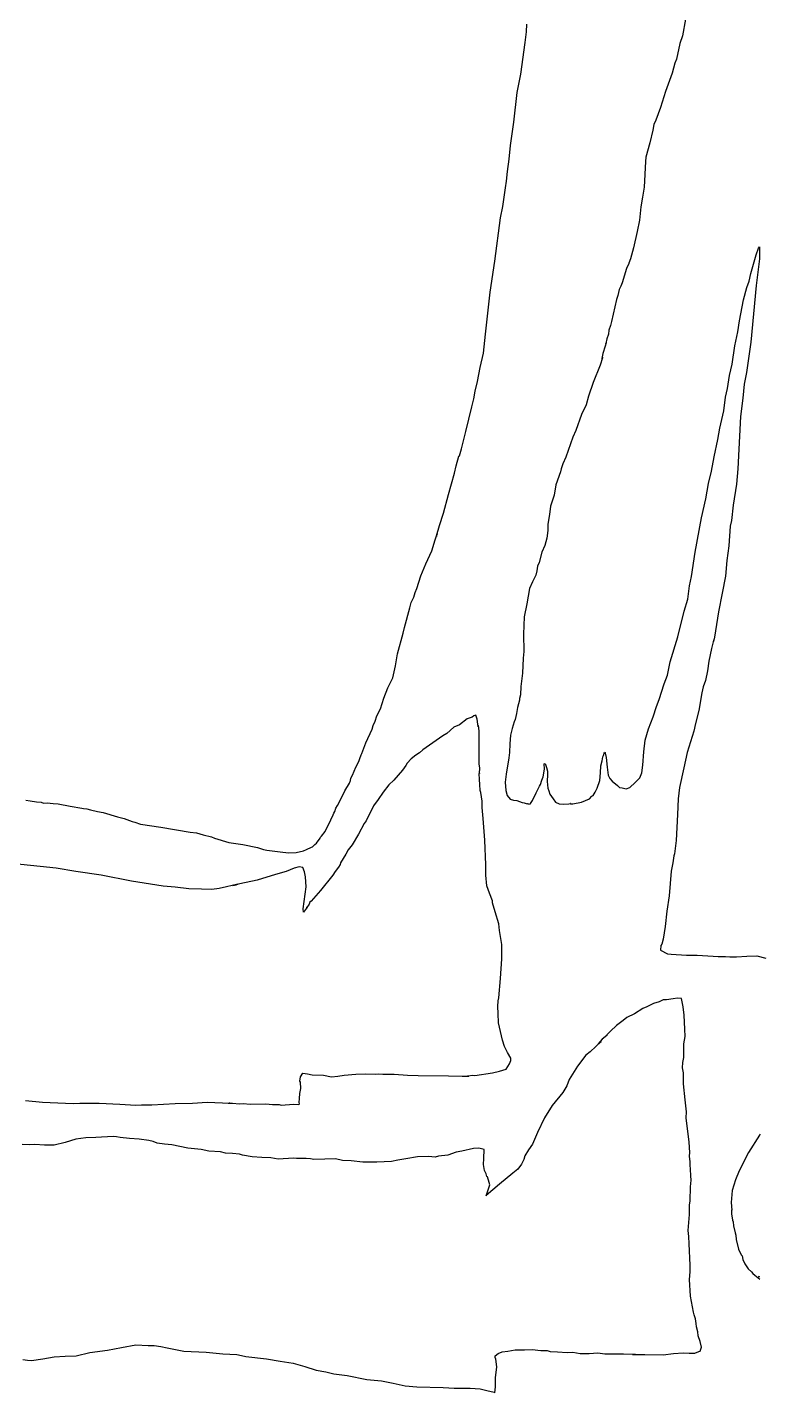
# Model space of a CAD drawing. Extents: x -2300 to 2026, y -6513 to 1502.
# Drawn here: x -1914.5 to -1797.9, y -3013.4 to -2796.1 of the extents above; entities that cross this region are included whole.
import ezdxf

# ---------------------------------------------------------------- set-up
doc = ezdxf.new("R2010")
doc.units = 0

msp = doc.modelspace()

# ---------------------------------------------------------------- linework, layer by layer
at = {"layer": 'Layer 1'}
for p, q in [((-1835.040188, -2796.816785), (-1834.990393, -2795.600209)), ((-1809.74074, -2794.808952), (-1810.210808, -2797.480602)), ((-1835.218411, -2798.544405), (-1835.040188, -2796.816785)), ((-1810.210808, -2797.480602), (-1810.610497, -2798.697682)), ((-1835.948659, -2803.562155), (-1835.218411, -2798.544405)), ((-1810.610497, -2798.697682), (-1811.176852, -2801.181582)), ((-1811.407547, -2801.837112), (-1811.85122, -2803.411692)), ((-1811.176852, -2801.181582), (-1811.407547, -2801.837112)), ((-1836.495816, -2806.473625), (-1835.948659, -2803.562155)), ((-1811.85122, -2803.411692), (-1812.92267, -2806.317862)), ((-1837.052286, -2811.203935), (-1836.495816, -2806.473625)), ((-1812.92267, -2806.317862), (-1813.710639, -2808.851082)), ((-1813.710639, -2808.851082), (-1814.46417, -2810.911652)), ((-1837.595421, -2814.910845), (-1837.052286, -2811.203935)), ((-1814.46417, -2810.911652), (-1814.767657, -2811.561467)), ((-1814.908478, -2812.486236), (-1815.382652, -2814.468486)), ((-1814.767657, -2811.561467), (-1814.908478, -2812.486236)), ((-1837.790789, -2817.098835), (-1837.595421, -2814.910845)), ((-1815.382652, -2814.468486), (-1816.046923, -2816.797866)), ((-1838.063203, -2819.075795), (-1837.790789, -2817.098835)), ((-1816.097447, -2817.482606), (-1816.306404, -2821.551676)), ((-1816.046923, -2816.797866), (-1816.097447, -2817.482606)), ((-1838.22981, -2820.581353), (-1838.063203, -2819.075795)), ((-1838.803187, -2824.622295), (-1838.352127, -2821.630185)), ((-1838.352127, -2821.630185), (-1838.22981, -2820.581353)), ((-1816.306404, -2821.551676), (-1816.547079, -2823.120436)), ((-1816.547079, -2823.120436), (-1816.846872, -2824.677136)), ((-1840.068738, -2833.298695), (-1839.143123, -2826.440295)), ((-1839.143123, -2826.440295), (-1838.803187, -2824.622295)), ((-1816.846872, -2824.677136), (-1817.040673, -2826.811786)), ((-1817.408443, -2828.588936), (-1817.985635, -2831.219526)), ((-1817.040673, -2826.811786), (-1817.408443, -2828.588936)), ((-1818.479071, -2832.970846), (-1818.713655, -2833.64865)), ((-1817.985635, -2831.219526), (-1818.479071, -2832.970846)), ((-1799.311834, -2835.268737), (-1798.456068, -2832.314087)), ((-1798.456068, -2832.314087), (-1798.088235, -2831.275437)), ((-1797.918415, -2832.927914), (-1798.449993, -2837.169914)), ((-1798.088235, -2831.275437), (-1797.923495, -2831.024824)), ((-1797.923495, -2831.024824), (-1797.918415, -2832.927914)), ((-1840.830524, -2838.278775), (-1840.068738, -2833.298695)), ((-1819.1023, -2834.499496), (-1819.797623, -2836.760726)), ((-1818.752657, -2833.679372), (-1819.1023, -2834.499496)), ((-1818.713655, -2833.64865), (-1818.752657, -2833.679372)), ((-1819.997965, -2837.306348), (-1820.259076, -2837.825616)), ((-1819.797623, -2836.760726), (-1819.997965, -2837.306348)), ((-1799.933815, -2837.519387), (-1799.56795, -2836.513337)), ((-1799.56795, -2836.513337), (-1799.311834, -2835.268737)), ((-1798.449993, -2837.169914), (-1799.335625, -2846.206994)), ((-1841.541933, -2844.938845), (-1840.830524, -2838.278775)), ((-1820.723726, -2839.431314), (-1821.473214, -2842.918724)), ((-1820.495465, -2838.809016), (-1820.723726, -2839.431314)), ((-1820.259076, -2837.825616), (-1820.495465, -2838.809016)), ((-1801.145264, -2842.826277), (-1800.480379, -2839.496347)), ((-1800.480379, -2839.496347), (-1799.933815, -2837.519387)), ((-1821.648283, -2843.562612), (-1821.904293, -2844.314026)), ((-1821.473214, -2842.918724), (-1821.648283, -2843.562612)), ((-1801.381526, -2844.547117), (-1801.145264, -2842.826277)), ((-1841.86557, -2847.951065), (-1841.541933, -2844.938845)), ((-1822.225221, -2845.701074), (-1822.403348, -2846.409656)), ((-1821.984917, -2844.914946), (-1822.225221, -2845.701074)), ((-1821.904293, -2844.314026), (-1821.984917, -2844.914946)), ((-1801.857055, -2846.792047), (-1801.381526, -2844.547117)), ((-1842.38902, -2850.236635), (-1841.86557, -2847.951065)), ((-1822.86894, -2847.999134), (-1823.041636, -2848.814429)), ((-1822.492788, -2846.862064), (-1822.86894, -2847.999134)), ((-1822.342116, -2846.305524), (-1822.492788, -2846.862064)), ((-1822.403348, -2846.409656), (-1822.377308, -2846.38293)), ((-1822.377308, -2846.38293), (-1822.342116, -2846.305524)), ((-1802.308073, -2849.694837), (-1801.857055, -2846.792047)), ((-1799.335625, -2846.206994), (-1800.021677, -2851.060914)), ((-1842.81214, -2852.472255), (-1842.38902, -2850.236635)), ((-1823.296992, -2849.853754), (-1824.394482, -2852.626794)), ((-1822.943785, -2848.692107), (-1823.296992, -2849.853754)), ((-1823.041636, -2848.814429), (-1822.962626, -2848.695542)), ((-1822.962626, -2848.695542), (-1822.926192, -2848.613791)), ((-1822.926192, -2848.613791), (-1822.943785, -2848.692107)), ((-1802.699211, -2851.535277), (-1802.308073, -2849.694837)), ((-1843.178111, -2853.987365), (-1842.81214, -2852.472255)), ((-1803.032437, -2853.577857), (-1802.699211, -2851.535277)), ((-1800.021677, -2851.060914), (-1800.375075, -2852.887804)), ((-1843.406499, -2855.209945), (-1843.178111, -2853.987365)), ((-1825.13726, -2854.786214), (-1825.54895, -2856.166064)), ((-1824.394482, -2852.626794), (-1825.13726, -2854.786214)), ((-1803.353958, -2854.981207), (-1803.032437, -2853.577857)), ((-1800.375075, -2852.887804), (-1800.595885, -2855.135484)), ((-1844.684538, -2860.440635), (-1843.736698, -2856.499415)), ((-1843.736698, -2856.499415), (-1843.406499, -2855.209945)), ((-1825.54895, -2856.166064), (-1826.263937, -2857.704244)), ((-1803.62216, -2857.126227), (-1803.353958, -2854.981207)), ((-1800.595885, -2855.135484), (-1800.954934, -2858.028324)), ((-1826.263937, -2857.704244), (-1827.163052, -2860.262224)), ((-1804.263042, -2859.883807), (-1803.62216, -2857.126227)), ((-1800.954934, -2858.028324), (-1801.368064, -2866.345954)), ((-1845.370759, -2863.181075), (-1844.684538, -2860.440635)), ((-1827.677549, -2861.306794), (-1828.789389, -2864.521574)), ((-1827.163052, -2860.262224), (-1827.677549, -2861.306794)), ((-1804.560602, -2861.698627), (-1804.263042, -2859.883807)), ((-1845.721387, -2864.274712), (-1845.370759, -2863.181075)), ((-1805.165353, -2864.458537), (-1804.560602, -2861.698627)), ((-1846.236896, -2865.893155), (-1845.779459, -2864.341299)), ((-1845.779459, -2864.341299), (-1845.721387, -2864.274712)), ((-1829.24845, -2865.553874), (-1829.528463, -2866.386356)), ((-1828.789389, -2864.521574), (-1829.24845, -2865.553874)), ((-1805.552532, -2866.742837), (-1805.165353, -2864.458537)), ((-1847.450165, -2870.471705), (-1846.511215, -2867.059015)), ((-1846.511215, -2867.059015), (-1846.236896, -2865.893155)), ((-1829.61804, -2866.855196), (-1830.354384, -2868.933126)), ((-1829.528463, -2866.386356), (-1829.61804, -2866.855196)), ((-1806.062224, -2868.706037), (-1805.552532, -2866.742837)), ((-1801.368064, -2866.345954), (-1801.585911, -2868.806784)), ((-1830.354384, -2868.933126), (-1830.618374, -2870.537766)), ((-1806.497494, -2871.150567), (-1806.062224, -2868.706037)), ((-1801.585911, -2868.806784), (-1802.122908, -2872.129304)), ((-1848.222746, -2873.413655), (-1847.450165, -2870.471705)), ((-1830.618374, -2870.537766), (-1831.20416, -2872.298196)), ((-1807.192288, -2874.149877), (-1806.497494, -2871.150567)), ((-1802.122908, -2872.129304), (-1802.412171, -2874.568334)), ((-1848.864517, -2875.399505), (-1848.222746, -2873.413655)), ((-1831.375059, -2873.630636), (-1831.653992, -2875.184686)), ((-1831.20416, -2872.298196), (-1831.375059, -2873.630636)), ((-1808.16085, -2879.622287), (-1807.192288, -2874.149877)), ((-1849.349543, -2877.020131), (-1848.864517, -2875.399505)), ((-1831.653992, -2876.168933), (-1831.780454, -2877.376355)), ((-1831.653992, -2875.184686), (-1831.653992, -2876.168933)), ((-1802.588298, -2875.474264), (-1802.821787, -2878.638464)), ((-1802.412171, -2874.568334), (-1802.588298, -2875.474264)), ((-1850.11504, -2879.392585), (-1849.565343, -2877.640625)), ((-1849.565343, -2877.640625), (-1849.271054, -2876.734846)), ((-1849.342088, -2876.99663), (-1849.380569, -2877.126031)), ((-1849.380569, -2877.126031), (-1849.349543, -2877.020131)), ((-1849.271054, -2876.734846), (-1849.342088, -2876.99663)), ((-1832.10302, -2878.546793), (-1832.583586, -2879.626293)), ((-1831.780454, -2877.376355), (-1832.10302, -2878.546793)), ((-1802.821787, -2878.638464), (-1803.140365, -2880.977164)), ((-1851.08193, -2881.459505), (-1850.11504, -2879.392585)), ((-1832.583586, -2879.626293), (-1833.031514, -2881.249983)), ((-1808.737576, -2883.483497), (-1808.16085, -2879.622287)), ((-1851.862766, -2883.390745), (-1851.08193, -2881.459505)), ((-1833.363967, -2882.570911), (-1833.564764, -2883.293618)), ((-1833.258166, -2881.856618), (-1833.363967, -2882.570911)), ((-1833.031514, -2881.249983), (-1833.258166, -2881.856618)), ((-1803.140365, -2880.977164), (-1803.338971, -2883.439054)), ((-1852.507289, -2885.392045), (-1851.862766, -2883.390745)), ((-1834.094849, -2884.348825), (-1834.577814, -2885.417048)), ((-1833.564764, -2883.293618), (-1834.094849, -2884.348825)), ((-1809.33331, -2887.113567), (-1809.068114, -2885.000717)), ((-1809.068114, -2885.000717), (-1808.737576, -2883.483497)), ((-1803.338971, -2883.439054), (-1803.90486, -2886.169334)), ((-1853.374273, -2887.640572), (-1852.965546, -2886.79412)), ((-1852.965546, -2886.79412), (-1852.774835, -2886.045881)), ((-1852.774835, -2886.045881), (-1852.507289, -2885.392045)), ((-1834.577814, -2885.417048), (-1834.974561, -2887.831308)), ((-1809.948136, -2889.020047), (-1809.33331, -2887.113567)), ((-1803.90486, -2886.169334), (-1804.451233, -2889.130334)), ((-1854.470491, -2891.591743), (-1853.582129, -2888.502053)), ((-1853.582129, -2888.502053), (-1853.374273, -2887.640572)), ((-1834.974561, -2887.831308), (-1835.400962, -2889.899498)), ((-1810.964485, -2893.071892), (-1809.948136, -2889.020047)), ((-1804.451233, -2889.130334), (-1805.113811, -2893.165534)), ((-1854.670939, -2892.520322), (-1854.470491, -2891.591743)), ((-1835.400962, -2889.899498), (-1835.491965, -2892.658646)), ((-1855.589781, -2895.803892), (-1854.670939, -2892.520322)), ((-1835.491965, -2892.658646), (-1835.48021, -2895.420808)), ((-1812.164326, -2897.073727), (-1810.964485, -2893.071892)), ((-1805.260597, -2893.673183), (-1805.572364, -2894.935904)), ((-1805.224486, -2893.578498), (-1805.260597, -2893.673183)), ((-1805.113811, -2893.165534), (-1805.256891, -2893.849256)), ((-1805.256891, -2893.849256), (-1805.23063, -2893.66472)), ((-1805.23063, -2893.66472), (-1805.224486, -2893.578498)), ((-1855.907201, -2897.727856), (-1855.589781, -2895.803892)), ((-1835.48021, -2895.420808), (-1835.576539, -2896.496278)), ((-1805.572364, -2894.935904), (-1805.978742, -2896.989064)), ((-1856.316854, -2899.630392), (-1855.907201, -2897.727856)), ((-1835.576539, -2896.496278), (-1835.680848, -2898.899538)), ((-1812.594093, -2899.190807), (-1812.164326, -2897.073727)), ((-1805.978742, -2896.989064), (-1806.219491, -2898.525677)), ((-1857.118856, -2901.227202), (-1856.316854, -2899.630392)), ((-1835.680848, -2898.899538), (-1835.926931, -2900.997788)), ((-1813.116908, -2900.595207), (-1812.594093, -2899.190807)), ((-1806.532566, -2900.047854), (-1806.887265, -2901.044563)), ((-1806.219491, -2898.525677), (-1806.532566, -2900.047854)), ((-1857.723477, -2902.882508), (-1857.118856, -2901.227202)), ((-1836.007533, -2902.320488), (-1836.141412, -2902.900665)), ((-1835.926931, -2900.997788), (-1836.007533, -2902.320488)), ((-1813.921069, -2903.094767), (-1813.116908, -2900.595207)), ((-1807.11306, -2901.989674), (-1807.576651, -2904.809484)), ((-1806.887265, -2901.044563), (-1807.11306, -2901.989674)), ((-1858.847318, -2905.691662), (-1858.283016, -2904.554802)), ((-1858.283016, -2904.554802), (-1857.723477, -2902.882508)), ((-1836.486555, -2904.351428), (-1836.61348, -2905.307285)), ((-1836.143741, -2903.162708), (-1836.486555, -2904.351428)), ((-1836.141412, -2902.900665), (-1836.143741, -2903.162708)), ((-1814.850346, -2905.814257), (-1814.348401, -2904.194797)), ((-1814.348401, -2904.194797), (-1813.921069, -2903.094767)), ((-1859.436384, -2907.222219), (-1859.143015, -2906.523086)), ((-1859.143015, -2906.523086), (-1858.847318, -2905.691662)), ((-1844.449669, -2906.155394), (-1845.713099, -2907.074659)), ((-1843.675395, -2905.862872), (-1844.449669, -2906.155394)), ((-1843.39679, -2905.642342), (-1843.675395, -2905.862872)), ((-1843.113422, -2905.547066), (-1843.39679, -2905.642342)), ((-1842.873975, -2906.210162), (-1843.113422, -2905.547066)), ((-1842.75867, -2906.968826), (-1842.873975, -2906.210162)), ((-1837.017287, -2906.608215), (-1837.334484, -2907.663318)), ((-1836.826639, -2906.245208), (-1837.017287, -2906.608215)), ((-1836.61348, -2905.307285), (-1836.826639, -2906.245208)), ((-1815.630335, -2907.741477), (-1814.850346, -2905.814257)), ((-1808.111108, -2906.869844), (-1808.36716, -2908.113594)), ((-1807.576651, -2904.809484), (-1808.111108, -2906.869844)), ((-1860.622345, -2909.983399), (-1859.596615, -2907.776149)), ((-1859.596615, -2907.776149), (-1859.436384, -2907.222219)), ((-1848.329713, -2908.858156), (-1851.520363, -2911.102876)), ((-1847.686248, -2908.465516), (-1848.329713, -2908.858156)), ((-1846.579448, -2907.497144), (-1847.686248, -2908.465516)), ((-1845.713099, -2907.074659), (-1846.579448, -2907.497144)), ((-1842.71339, -2907.409276), (-1842.75867, -2906.968826)), ((-1842.710777, -2907.209093), (-1842.719803, -2907.328552)), ((-1842.719803, -2907.328552), (-1842.71339, -2907.409276)), ((-1842.619182, -2907.533339), (-1842.710777, -2907.209093)), ((-1842.552296, -2908.212575), (-1842.619182, -2907.533339)), ((-1842.588702, -2910.947085), (-1842.552296, -2908.212575)), ((-1837.558178, -2908.749855), (-1837.689112, -2910.117429)), ((-1837.334484, -2907.663318), (-1837.558178, -2908.749855)), ((-1816.121011, -2909.549823), (-1815.630335, -2907.741477)), ((-1808.36716, -2908.113594), (-1809.43557, -2911.478874)), ((-1861.257555, -2911.688579), (-1860.622345, -2909.983399)), ((-1851.520363, -2911.102876), (-1852.046353, -2911.574468)), ((-1842.545734, -2913.363045), (-1842.588702, -2910.947085)), ((-1837.689112, -2910.117429), (-1837.725098, -2911.509765)), ((-1816.375166, -2911.410077), (-1816.121011, -2909.549823)), ((-1862.199045, -2913.825982), (-1861.708615, -2912.92619)), ((-1861.708615, -2912.92619), (-1861.558332, -2912.436395)), ((-1861.558332, -2912.436395), (-1861.341798, -2911.87421)), ((-1861.341798, -2911.87421), (-1861.257555, -2911.688579)), ((-1854.052313, -2913.218477), (-1854.250432, -2913.549946)), ((-1853.381938, -2912.525695), (-1854.052313, -2913.218477)), ((-1852.634573, -2911.940227), (-1853.381938, -2912.525695)), ((-1852.046353, -2911.574468), (-1852.634573, -2911.940227)), ((-1842.480753, -2913.968833), (-1842.545734, -2913.363045)), ((-1837.860289, -2912.352619), (-1838.29136, -2914.946453)), ((-1837.725098, -2911.509765), (-1837.860289, -2912.352619)), ((-1832.208739, -2913.32608), (-1832.077252, -2913.269988)), ((-1832.158998, -2914.133374), (-1832.208739, -2913.32608)), ((-1832.077252, -2913.269988), (-1831.819639, -2913.876518)), ((-1823.171436, -2913.614789), (-1823.003754, -2912.823793)), ((-1823.003754, -2912.823793), (-1822.900948, -2912.175248)), ((-1822.900948, -2912.175248), (-1822.760804, -2912.004857)), ((-1822.760804, -2912.004857), (-1822.612384, -2911.474634)), ((-1822.612384, -2911.474634), (-1822.528963, -2911.497415)), ((-1822.528963, -2911.497415), (-1822.531252, -2911.611794)), ((-1822.531252, -2911.611794), (-1822.327079, -2912.299497)), ((-1822.327079, -2912.299497), (-1822.186258, -2913.851437)), ((-1816.528894, -2913.537537), (-1816.375166, -2911.410077)), ((-1809.43557, -2911.478874), (-1809.964037, -2913.949444)), ((-1863.063701, -2915.942644), (-1862.972261, -2915.59276)), ((-1862.972261, -2915.59276), (-1862.708525, -2915.087302)), ((-1862.708525, -2915.087302), (-1862.199045, -2913.825982)), ((-1854.787429, -2914.333534), (-1856.125159, -2915.886314)), ((-1854.250432, -2913.549946), (-1854.787429, -2914.333534)), ((-1842.56356, -2914.834687), (-1842.538537, -2914.809706)), ((-1842.525837, -2915.812023), (-1842.56356, -2914.834687)), ((-1842.538537, -2914.809706), (-1842.495893, -2914.825086)), ((-1842.495893, -2914.825086), (-1842.480753, -2913.968833)), ((-1838.29136, -2914.946453), (-1838.419812, -2916.237648)), ((-1832.581653, -2915.906287), (-1832.397694, -2915.395114)), ((-1832.397694, -2915.395114), (-1832.158998, -2914.133374)), ((-1831.819639, -2913.876518), (-1831.675404, -2914.497018)), ((-1831.675383, -2914.98893), (-1831.718198, -2916.10245)), ((-1831.675404, -2914.497018), (-1831.675383, -2914.98893)), ((-1823.381207, -2915.9804), (-1823.236375, -2914.725189)), ((-1823.236375, -2914.725189), (-1823.171436, -2913.614789)), ((-1822.186258, -2913.851437), (-1822.043362, -2915.124817)), ((-1822.043362, -2915.124817), (-1821.774939, -2915.636058)), ((-1817.754995, -2916.277976), (-1816.969291, -2915.515767)), ((-1816.969291, -2915.515767), (-1816.692127, -2914.716556)), ((-1816.692127, -2914.716556), (-1816.528894, -2913.537537)), ((-1809.964037, -2913.949444), (-1810.651761, -2917.097344)), ((-1864.636591, -2919.057093), (-1863.934283, -2917.627293)), ((-1863.934283, -2917.627293), (-1863.224355, -2916.380793)), ((-1863.224355, -2916.380793), (-1863.063701, -2915.942644)), ((-1856.926315, -2916.655508), (-1857.826902, -2917.801308)), ((-1856.125159, -2915.886314), (-1856.926315, -2916.655508)), ((-1842.447944, -2916.604924), (-1842.525837, -2915.812023)), ((-1842.420851, -2917.573508), (-1842.447944, -2916.604924)), ((-1842.3165, -2917.889949), (-1842.420851, -2917.573508)), ((-1838.419812, -2916.237648), (-1838.336241, -2917.566169)), ((-1838.336241, -2917.566169), (-1838.123686, -2918.340839)), ((-1833.477529, -2917.922824), (-1832.961868, -2916.862594)), ((-1832.961868, -2916.862594), (-1832.778227, -2916.597165)), ((-1832.778227, -2916.597165), (-1832.581653, -2915.906287)), ((-1831.718198, -2916.10245), (-1831.636204, -2917.17311)), ((-1831.636204, -2917.17311), (-1831.468014, -2917.611894)), ((-1831.468014, -2917.611894), (-1831.324991, -2918.147409)), ((-1824.101792, -2917.810437), (-1823.781563, -2917.177979)), ((-1823.781563, -2917.177979), (-1823.381207, -2915.9804)), ((-1821.774939, -2915.636058), (-1821.409084, -2916.05054)), ((-1821.409084, -2916.05054), (-1820.543352, -2916.777507)), ((-1820.543352, -2916.777507), (-1820.199945, -2917.065161)), ((-1820.199945, -2917.065161), (-1819.823158, -2917.141996)), ((-1819.823158, -2917.141996), (-1819.186861, -2917.258889)), ((-1819.186861, -2917.258889), (-1818.578778, -2917.07003)), ((-1818.578778, -2917.07003), (-1817.754995, -2916.277976)), ((-1810.651761, -2917.097344), (-1810.91101, -2918.882114)), ((-1914.750586, -2919.10548), (-1914.047481, -2919.174563)), ((-1914.047481, -2919.174563), (-1913.026401, -2919.350669)), ((-1913.026401, -2919.350669), (-1912.300387, -2919.414169)), ((-1912.300387, -2919.414169), (-1911.897798, -2919.543497)), ((-1911.897798, -2919.543497), (-1911.35678, -2919.495872)), ((-1911.35678, -2919.495872), (-1910.402166, -2919.628798)), ((-1910.402166, -2919.628798), (-1909.60228, -2919.687641)), ((-1909.60228, -2919.687641), (-1907.65262, -2920.042182)), ((-1865.394779, -2920.378947), (-1865.103738, -2919.927887)), ((-1865.103738, -2919.927887), (-1864.636591, -2919.057093)), ((-1858.653505, -2919.002038), (-1859.383964, -2920.007238)), ((-1857.826902, -2917.801308), (-1858.653505, -2919.002038)), ((-1842.086631, -2919.268949), (-1842.3165, -2917.889949)), ((-1842.067581, -2920.272669), (-1842.086631, -2919.268949)), ((-1838.123686, -2918.340839), (-1837.61827, -2918.947709)), ((-1837.61827, -2918.947709), (-1837.115398, -2919.077514)), ((-1837.115398, -2919.077514), (-1836.59338, -2919.137785)), ((-1836.59338, -2919.137785), (-1835.741551, -2919.446817)), ((-1835.741551, -2919.446817), (-1835.64973, -2919.436234)), ((-1835.64973, -2919.436234), (-1835.41658, -2919.48661)), ((-1835.41658, -2919.48661), (-1834.91853, -2919.654249)), ((-1834.91853, -2919.654249), (-1834.872006, -2919.632315)), ((-1834.872006, -2919.632315), (-1834.717786, -2919.652133)), ((-1834.717786, -2919.652133), (-1834.633247, -2919.740186)), ((-1834.633247, -2919.740186), (-1834.372284, -2919.661023)), ((-1834.386677, -2919.62758), (-1834.264736, -2919.456131)), ((-1834.372284, -2919.661023), (-1834.386677, -2919.62758)), ((-1834.264736, -2919.456131), (-1834.078449, -2919.157894)), ((-1834.078449, -2919.157894), (-1833.477529, -2917.922824)), ((-1831.324991, -2918.147409), (-1830.797096, -2918.891627)), ((-1830.797096, -2918.891627), (-1830.43303, -2919.394122)), ((-1830.43303, -2919.394122), (-1829.830047, -2919.659499)), ((-1829.830047, -2919.659499), (-1829.16306, -2919.717548)), ((-1829.16306, -2919.717548), (-1828.283524, -2919.651297)), ((-1828.283524, -2919.651297), (-1827.971645, -2919.625721)), ((-1828.000254, -2919.642751), (-1828.0155, -2919.662994)), ((-1828.0155, -2919.662994), (-1827.663533, -2919.647063)), ((-1827.971645, -2919.625721), (-1828.000254, -2919.642751)), ((-1827.663533, -2919.647063), (-1826.289725, -2919.414336)), ((-1826.289725, -2919.414336), (-1825.018263, -2918.874905)), ((-1825.018263, -2918.874905), (-1824.624755, -2918.477608)), ((-1824.624755, -2918.477608), (-1824.413216, -2918.328807)), ((-1824.413216, -2918.328807), (-1824.101792, -2917.810437)), ((-1810.91101, -2918.882114), (-1811.004376, -2921.384644)), ((-1907.65262, -2920.042182), (-1905.80816, -2920.364126)), ((-1905.80816, -2920.364126), (-1905.579772, -2920.432706)), ((-1905.579772, -2920.432706), (-1905.01293, -2920.454931)), ((-1905.01293, -2920.454931), (-1904.466197, -2920.606907)), ((-1904.466197, -2920.606907), (-1903.332517, -2920.883978)), ((-1903.332517, -2920.883978), (-1902.436958, -2921.040611)), ((-1902.436958, -2921.040611), (-1900.153298, -2921.728737)), ((-1900.153298, -2921.728737), (-1899.096028, -2922.026551)), ((-1899.096028, -2922.026551), (-1897.828358, -2922.506609)), ((-1866.176038, -2922.193983), (-1865.800331, -2921.44151)), ((-1865.800331, -2921.44151), (-1865.72138, -2921.172271)), ((-1865.72138, -2921.172271), (-1865.527494, -2920.871494)), ((-1865.527494, -2920.871494), (-1865.394779, -2920.378947)), ((-1859.383964, -2920.007238), (-1860.579454, -2922.365828)), ((-1841.92386, -2922.004939), (-1842.067581, -2920.272669)), ((-1841.652081, -2925.465889), (-1841.92386, -2922.004939)), ((-1811.004376, -2921.384644), (-1811.199003, -2925.503664)), ((-1897.828358, -2922.506609), (-1897.363751, -2922.595508)), ((-1897.363751, -2922.595508), (-1896.476024, -2922.916817)), ((-1896.476024, -2922.916817), (-1893.218274, -2923.376767)), ((-1893.218274, -2923.376767), (-1888.598024, -2924.182368)), ((-1888.598024, -2924.182368), (-1887.582024, -2924.274866)), ((-1887.582024, -2924.274866), (-1886.494274, -2924.61078)), ((-1867.651985, -2924.810806), (-1867.096997, -2924.086273)), ((-1867.096997, -2924.086273), (-1866.176038, -2922.193983)), ((-1860.863086, -2922.791488), (-1861.796902, -2924.520379)), ((-1860.579454, -2922.365828), (-1860.863086, -2922.791488)), ((-1886.494274, -2924.61078), (-1885.185754, -2924.948176)), ((-1885.185754, -2924.948176), (-1884.685587, -2925.159207)), ((-1884.685587, -2925.159207), (-1882.396847, -2925.814948)), ((-1882.396847, -2925.814948), (-1880.200597, -2926.125462)), ((-1880.200597, -2926.125462), (-1877.866347, -2926.606579)), ((-1869.073109, -2926.492281), (-1868.702059, -2926.119749)), ((-1868.702059, -2926.119749), (-1868.471555, -2925.940891)), ((-1868.471555, -2925.940891), (-1867.863439, -2925.109044)), ((-1867.863439, -2925.109044), (-1867.823646, -2924.965746)), ((-1867.823646, -2924.965746), (-1867.651985, -2924.810806)), ((-1862.800256, -2926.208628), (-1863.420861, -2926.994756)), ((-1861.796902, -2924.520379), (-1862.800256, -2926.208628)), ((-1841.516191, -2929.363719), (-1841.652081, -2925.465889)), ((-1811.199003, -2925.503664), (-1811.445446, -2927.601274)), ((-1877.866347, -2926.606579), (-1876.890567, -2926.957945)), ((-1876.890567, -2926.957945), (-1876.38786, -2927.036473)), ((-1876.38786, -2927.036473), (-1873.80765, -2927.357359)), ((-1873.80765, -2927.357359), (-1872.8687, -2927.471659)), ((-1872.8687, -2927.471659), (-1871.684561, -2927.417049)), ((-1871.684561, -2927.417049), (-1870.53551, -2927.140825)), ((-1870.53551, -2927.140825), (-1870.059685, -2926.917729)), ((-1870.059685, -2926.917729), (-1869.267842, -2926.561072)), ((-1869.267842, -2926.561072), (-1869.073109, -2926.492281)), ((-1863.769687, -2927.667219), (-1864.624818, -2929.055109)), ((-1863.420861, -2926.994756), (-1863.769687, -2927.667219)), ((-1811.58142, -2927.968515), (-1811.735894, -2929.072565)), ((-1811.445446, -2927.601274), (-1811.58142, -2927.968515)), ((-1909.906663, -2929.916454), (-1916.535403, -2929.209066)), ((-1906.758763, -2930.441174), (-1909.906663, -2929.916454)), ((-1902.719753, -2931.010767), (-1906.758763, -2930.441174)), ((-1873.305153, -2930.443503), (-1874.976893, -2930.893505)), ((-1871.994624, -2929.914709), (-1873.305153, -2930.443503)), ((-1871.212756, -2929.706687), (-1871.994624, -2929.914709)), ((-1870.657423, -2929.77739), (-1871.212756, -2929.706687)), ((-1870.381913, -2930.494437), (-1870.657423, -2929.77739)), ((-1870.216734, -2931.27133), (-1870.381913, -2930.494437)), ((-1865.500268, -2930.458031), (-1865.843802, -2931.020428)), ((-1864.94528, -2929.751702), (-1865.500268, -2930.458031)), ((-1864.71639, -2929.344747), (-1864.94528, -2929.751702)), ((-1864.624818, -2929.055109), (-1864.71639, -2929.344747)), ((-1841.503544, -2931.043344), (-1841.516191, -2929.363719)), ((-1812.014933, -2930.380665), (-1812.303836, -2934.295855)), ((-1811.735894, -2929.072565), (-1812.014933, -2930.380665)), ((-1897.923823, -2931.968556), (-1902.719753, -2931.010767)), ((-1895.919553, -2932.28796), (-1897.923823, -2931.968556)), ((-1892.884053, -2932.78982), (-1895.919553, -2932.28796)), ((-1890.960853, -2932.92698), (-1892.884053, -2932.78982)), ((-1888.781753, -2933.205744), (-1890.960853, -2932.92698)), ((-1882.780803, -2932.863692), (-1883.942505, -2933.134969)), ((-1880.970009, -2932.472484), (-1882.780803, -2932.863692)), ((-1880.686583, -2932.385539), (-1881.787531, -2932.661614)), ((-1881.787531, -2932.661614), (-1881.260462, -2932.547861)), ((-1881.260462, -2932.547861), (-1880.969119, -2932.478612)), ((-1880.969119, -2932.478612), (-1880.970009, -2932.472484)), ((-1877.895983, -2931.839864), (-1880.686583, -2932.385539)), ((-1874.976893, -2930.893505), (-1877.895983, -2931.839864)), ((-1870.589901, -2936.40274), (-1870.129105, -2932.86263)), ((-1870.129105, -2932.86263), (-1870.216734, -2931.27133)), ((-1865.843802, -2931.020428), (-1867.843412, -2933.480618)), ((-1841.340085, -2932.713759), (-1841.503544, -2931.043344)), ((-1840.902518, -2933.912028), (-1841.340085, -2932.713759)), ((-1886.769653, -2933.230086), (-1888.781753, -2933.205744)), ((-1885.119293, -2933.313059), (-1886.769653, -2933.230086)), ((-1883.942505, -2933.134969), (-1885.119293, -2933.313059)), ((-1869.308772, -2935.174788), (-1869.50795, -2935.339464)), ((-1867.843412, -2933.480618), (-1869.308772, -2935.174788)), ((-1840.459554, -2935.108549), (-1840.902518, -2933.912028)), ((-1840.457438, -2935.442346), (-1840.459554, -2935.108549)), ((-1812.303836, -2934.295855), (-1812.702975, -2936.742715)), ((-1870.53, -2936.93), (-1870.589901, -2936.40274)), ((-1870.523947, -2936.932885), (-1870.53, -2936.93)), ((-1870.040502, -2936.271852), (-1870.523947, -2936.932885)), ((-1869.880879, -2936.012022), (-1870.040502, -2936.271852)), ((-1869.602988, -2935.654211), (-1870.009308, -2936.154665)), ((-1870.009308, -2936.154665), (-1869.98621, -2936.123447)), ((-1869.98621, -2936.123447), (-1869.880879, -2936.012022)), ((-1869.50795, -2935.339464), (-1869.602988, -2935.654211)), ((-1840.035376, -2936.858816), (-1840.457438, -2935.442346)), ((-1839.43996, -2938.753436), (-1840.035376, -2936.858816)), ((-1812.702975, -2936.742715), (-1812.955704, -2939.184285)), ((-1839.330529, -2939.811766), (-1839.43996, -2938.753436)), ((-1812.955704, -2939.184285), (-1813.270769, -2941.228135)), ((-1838.941064, -2942.074056), (-1839.330529, -2939.811766)), ((-1813.270769, -2941.228135), (-1813.474561, -2942.016591)), ((-1838.969638, -2942.475586), (-1838.941064, -2942.074056)), ((-1838.942334, -2943.018086), (-1838.969638, -2942.475586)), ((-1838.969427, -2944.346076), (-1838.942334, -2943.018086)), ((-1813.634199, -2942.201375), (-1813.689571, -2942.951731)), ((-1813.689571, -2942.951731), (-1812.601631, -2943.524288)), ((-1813.474561, -2942.016591), (-1813.634199, -2942.201375)), ((-1812.601631, -2943.524288), (-1812.021349, -2943.567044)), ((-1812.021349, -2943.567044), (-1809.556409, -2943.749077)), ((-1809.556409, -2943.749077), (-1807.860419, -2943.726429)), ((-1807.860419, -2943.726429), (-1805.304109, -2943.915023)), ((-1839.158022, -2947.443728), (-1838.969427, -2944.346076)), ((-1805.304109, -2943.915023), (-1804.504414, -2943.94127)), ((-1804.504414, -2943.94127), (-1803.374544, -2943.94127)), ((-1803.374544, -2943.94127), (-1802.655261, -2944.023237)), ((-1802.655261, -2944.023237), (-1801.596194, -2944.039483)), ((-1801.596194, -2944.039483), (-1799.95186, -2943.886765)), ((-1799.95186, -2943.886765), (-1798.339374, -2943.869939)), ((-1798.339374, -2943.869939), (-1796.942524, -2944.202466)), ((-1839.432976, -2950.534556), (-1839.158022, -2947.443728)), ((-1839.609294, -2951.944256), (-1839.53955, -2951.01462)), ((-1839.535846, -2953.014646), (-1839.609294, -2951.944256)), ((-1839.53955, -2951.01462), (-1839.432976, -2950.534556)), ((-1816.518578, -2952.22348), (-1817.844668, -2953.084326)), ((-1815.850772, -2951.958474), (-1816.518578, -2952.22348)), ((-1814.795612, -2951.440951), (-1815.850772, -2951.958474)), ((-1813.899841, -2951.15245), (-1814.795612, -2951.440951)), ((-1813.257646, -2950.836856), (-1813.899841, -2951.15245)), ((-1812.742874, -2950.838973), (-1813.257646, -2950.836856)), ((-1811.705494, -2950.693347), (-1812.742874, -2950.838973)), ((-1811.01594, -2950.619793), (-1811.705494, -2950.693347)), ((-1810.349564, -2950.657999), (-1811.01594, -2950.619793)), ((-1810.082335, -2951.969169), (-1810.349564, -2950.657999)), ((-1809.919247, -2953.294939), (-1810.082335, -2951.969169)), ((-1839.494571, -2954.503926), (-1839.535846, -2953.014646)), ((-1838.835655, -2957.263626), (-1839.494571, -2954.503926)), ((-1819.633035, -2954.155356), (-1820.677183, -2954.955295)), ((-1819.057938, -2953.648416), (-1819.633035, -2954.155356)), ((-1817.844668, -2953.084326), (-1819.057938, -2953.648416)), ((-1809.824844, -2955.529709), (-1809.919247, -2953.294939)), ((-1822.237026, -2956.513765), (-1822.960845, -2957.140056)), ((-1822.219534, -2956.444646), (-1822.237026, -2956.513765)), ((-1821.664815, -2955.823496), (-1822.219534, -2956.444646)), ((-1820.677183, -2954.955295), (-1821.664815, -2955.823496)), ((-1809.991848, -2957.884279), (-1809.784415, -2956.703399)), ((-1809.784415, -2956.703399), (-1809.824844, -2955.529709)), ((-1838.514425, -2958.281028), (-1838.835655, -2957.263626)), ((-1838.074292, -2959.246516), (-1838.514425, -2958.281028)), ((-1823.986365, -2958.298296), (-1824.920024, -2959.12718)), ((-1823.159439, -2957.503882), (-1823.986365, -2958.298296)), ((-1822.960845, -2957.140056), (-1823.608462, -2957.834339)), ((-1823.608462, -2957.834339), (-1823.354066, -2957.652422)), ((-1823.354066, -2957.652422), (-1823.159439, -2957.503882)), ((-1810.000315, -2960.008139), (-1809.991848, -2957.884279)), ((-1838.272623, -2961.874352), (-1837.745072, -2961.063565)), ((-1837.514859, -2960.134032), (-1838.074292, -2959.246516)), ((-1837.745072, -2961.063565), (-1837.536373, -2960.514245)), ((-1837.536373, -2960.514245), (-1837.514859, -2960.134032)), ((-1825.604764, -2959.672008), (-1826.928524, -2961.399628)), ((-1824.920024, -2959.12718), (-1825.604764, -2959.672008)), ((-1810.171129, -2961.680509), (-1810.145094, -2960.851624)), ((-1810.145094, -2960.851624), (-1810.000315, -2960.008139)), ((-1871.102234, -2963.790139), (-1871.015848, -2963.087647)), ((-1871.015848, -2963.087647), (-1870.618789, -2962.514219)), ((-1870.618789, -2962.514219), (-1869.895525, -2962.613278)), ((-1869.895525, -2962.613278), (-1869.158289, -2962.800603)), ((-1869.158289, -2962.800603), (-1867.349389, -2962.840396)), ((-1867.349389, -2962.840396), (-1866.097169, -2963.085929)), ((-1866.097169, -2963.085929), (-1865.067572, -2963.007321)), ((-1865.067572, -2963.007321), (-1864.048449, -2962.839338)), ((-1864.048449, -2962.839338), (-1862.213729, -2962.661962)), ((-1862.213729, -2962.661962), (-1860.681133, -2962.65032)), ((-1860.681133, -2962.65032), (-1859.147749, -2962.670429)), ((-1859.147749, -2962.670429), (-1858.64028, -2962.623677)), ((-1858.64028, -2962.623677), (-1857.918179, -2962.689479)), ((-1857.918179, -2962.689479), (-1856.085999, -2962.695829)), ((-1856.085999, -2962.695829), (-1853.966589, -2962.852462)), ((-1853.966589, -2962.852462), (-1852.289349, -2962.884846)), ((-1852.289349, -2962.884846), (-1847.454049, -2962.962528)), ((-1847.454049, -2962.962528), (-1845.249129, -2963.024546)), ((-1845.249129, -2963.024546), (-1844.245186, -2963.00798)), ((-1844.352323, -2962.951114), (-1843.549239, -2962.857753)), ((-1844.265278, -2962.992346), (-1844.352323, -2962.951114)), ((-1844.187045, -2963.001705), (-1844.265278, -2962.992346)), ((-1844.245186, -2963.00798), (-1844.187045, -2963.001705)), ((-1843.549239, -2962.857753), (-1843.241053, -2962.900298)), ((-1843.241053, -2962.900298), (-1840.419973, -2962.453894)), ((-1840.419973, -2962.453894), (-1839.3178, -2962.200159)), ((-1839.3178, -2962.200159), (-1838.272623, -2961.874352)), ((-1826.928524, -2961.399628), (-1828.250594, -2963.514808)), ((-1810.061909, -2962.491612), (-1810.171129, -2961.680509)), ((-1810.023386, -2964.219652), (-1810.061909, -2962.491612)), ((-1871.111283, -2965.747944), (-1870.934171, -2964.971233)), ((-1871.018202, -2963.954603), (-1871.102234, -2963.790139)), ((-1870.934171, -2964.971233), (-1871.018202, -2963.954603)), ((-1828.628656, -2964.536705), (-1829.224681, -2965.623218)), ((-1828.250594, -2963.514808), (-1828.628656, -2964.536705)), ((-1809.775948, -2966.759643), (-1810.023386, -2964.219652)), ((-1914.792526, -2966.889486), (-1912.097911, -2967.143776)), ((-1912.097911, -2967.143776), (-1908.397141, -2967.313744)), ((-1908.397141, -2967.313744), (-1907.190303, -2967.351553)), ((-1907.190303, -2967.351553), (-1906.123001, -2967.278396)), ((-1906.123001, -2967.278396), (-1904.813421, -2967.313109)), ((-1904.813421, -2967.313109), (-1903.057651, -2967.286439)), ((-1903.057651, -2967.286439), (-1899.756931, -2967.452385)), ((-1899.756931, -2967.452385), (-1897.225191, -2967.633994)), ((-1897.225191, -2967.633994), (-1896.332384, -2967.586793)), ((-1896.332384, -2967.586793), (-1894.696414, -2967.574093)), ((-1894.696414, -2967.574093), (-1890.986544, -2967.356924)), ((-1890.986544, -2967.356924), (-1888.226634, -2967.305701)), ((-1888.226634, -2967.305701), (-1885.847934, -2967.16071)), ((-1885.847934, -2967.16071), (-1883.427114, -2967.227808)), ((-1883.427114, -2967.227808), (-1882.526687, -2967.311628)), ((-1882.526687, -2967.311628), (-1882.285018, -2967.308519)), ((-1882.285018, -2967.308519), (-1882.351005, -2967.287551)), ((-1882.351005, -2967.287551), (-1881.812103, -2967.322211)), ((-1881.812103, -2967.322211), (-1880.696413, -2967.411534)), ((-1880.696413, -2967.411534), (-1880.135075, -2967.355231)), ((-1880.135075, -2967.355231), (-1879.019175, -2967.443919)), ((-1879.019175, -2967.443919), (-1876.532735, -2967.431219)), ((-1876.532735, -2967.431219), (-1875.468475, -2967.528162)), ((-1875.468475, -2967.528162), (-1874.431315, -2967.509112)), ((-1874.431315, -2967.509112), (-1874.065344, -2967.598223)), ((-1874.065344, -2967.598223), (-1872.125004, -2967.47842)), ((-1872.125004, -2967.47842), (-1871.269238, -2967.535147)), ((-1871.269238, -2967.535147), (-1871.170073, -2967.412169)), ((-1871.202987, -2967.196481), (-1871.190287, -2966.532273)), ((-1871.170073, -2967.412169), (-1871.202987, -2967.196481)), ((-1871.190287, -2966.532273), (-1871.111283, -2965.747944)), ((-1830.923511, -2967.675528), (-1832.154771, -2969.645078)), ((-1829.224681, -2965.623218), (-1830.923511, -2967.675528)), ((-1809.57423, -2968.661883), (-1809.775948, -2966.759643)), ((-1832.154771, -2969.645078), (-1833.290781, -2971.967478)), ((-1809.600688, -2969.644648), (-1809.57423, -2968.661883)), ((-1809.149204, -2973.532738), (-1809.600688, -2969.644648)), ((-1833.290781, -2971.967478), (-1834.080295, -2973.803888)), ((-1914.124849, -2973.954255), (-1915.313162, -2973.886058)), ((-1913.319248, -2973.904513), (-1914.124849, -2973.954255)), ((-1911.769671, -2973.985317), (-1913.319248, -2973.904513)), ((-1910.218978, -2973.968648), (-1911.769671, -2973.985317)), ((-1908.481829, -2973.539363), (-1910.218978, -2973.968648)), ((-1906.763738, -2973.028639), (-1908.481829, -2973.539363)), ((-1905.175258, -2972.820069), (-1906.763738, -2973.028639)), ((-1903.575198, -2972.744372), (-1905.175258, -2972.820069)), ((-1900.808938, -2972.608482), (-1903.575198, -2972.744372)), ((-1900.288851, -2972.635575), (-1900.808938, -2972.608482)), ((-1899.737488, -2972.752203), (-1900.288851, -2972.635575)), ((-1898.227678, -2972.929367), (-1899.737488, -2972.752203)), ((-1896.677118, -2973.017235), (-1898.227678, -2972.929367)), ((-1895.137988, -2973.216386), (-1896.677118, -2973.017235)), ((-1894.476291, -2973.385296), (-1895.137988, -2973.216386)), ((-1893.848728, -2973.6539), (-1894.476291, -2973.385296)), ((-1892.66755, -2973.819872), (-1893.848728, -2973.6539)), ((-1891.477008, -2973.919329), (-1892.66755, -2973.819872)), ((-1888.970668, -2974.474952), (-1891.477008, -2973.919329)), ((-1834.080295, -2973.803888), (-1834.728945, -2974.734451)), ((-1809.049721, -2975.138858), (-1809.149204, -2973.532738)), ((-1797.944143, -2972.4043), (-1799.698008, -2975.126829)), ((-1797.850163, -2972.220151), (-1797.989387, -2972.460021)), ((-1797.989387, -2972.460021), (-1797.944143, -2972.4043)), ((-1886.830518, -2974.652116), (-1888.970668, -2974.474952)), ((-1885.582108, -2974.949295), (-1886.830518, -2974.652116)), ((-1883.721778, -2975.046661), (-1885.582108, -2974.949295)), ((-1882.936709, -2975.258962), (-1883.721778, -2975.046661)), ((-1881.816253, -2975.32225), (-1882.936709, -2975.258962)), ((-1880.699609, -2975.419193), (-1881.816253, -2975.32225)), ((-1880.23987, -2975.578154), (-1880.699609, -2975.419193)), ((-1878.705768, -2975.817707), (-1880.23987, -2975.578154)), ((-1877.15357, -2975.939468), (-1878.705768, -2975.817707)), ((-1875.72779, -2976.021171), (-1877.15357, -2975.939468)), ((-1874.58522, -2976.18881), (-1875.72779, -2976.021171)), ((-1872.12164, -2976.032389), (-1874.58522, -2976.18881)), ((-1871.629305, -2976.093349), (-1872.12164, -2976.032389)), ((-1870.080755, -2976.116421), (-1871.629305, -2976.093349)), ((-1869.391571, -2976.160659), (-1870.080755, -2976.116421)), ((-1868.895849, -2976.240034), (-1869.391571, -2976.160659)), ((-1867.155476, -2976.214078), (-1868.895849, -2976.240034)), ((-1865.418599, -2976.181614), (-1867.155476, -2976.214078)), ((-1864.314969, -2976.411695), (-1865.418599, -2976.181614)), ((-1862.921569, -2976.498901), (-1864.314969, -2976.411695)), ((-1855.502456, -2976.376136), (-1856.514436, -2976.571715)), ((-1854.213406, -2976.14923), (-1855.502456, -2976.376136)), ((-1852.390326, -2975.846124), (-1854.213406, -2976.14923)), ((-1850.619106, -2975.811199), (-1852.390326, -2975.846124)), ((-1849.589566, -2975.907084), (-1850.619106, -2975.811199)), ((-1849.019338, -2975.750239), (-1849.589566, -2975.907084)), ((-1847.575988, -2975.551908), (-1849.019338, -2975.750239)), ((-1846.208838, -2975.107621), (-1847.575988, -2975.551908)), ((-1845.313067, -2974.913735), (-1846.208838, -2975.107621)), ((-1843.488927, -2974.518978), (-1845.313067, -2974.913735)), ((-1842.609297, -2974.442382), (-1843.488927, -2974.518978)), ((-1841.767447, -2974.677093), (-1842.609297, -2974.442382)), ((-1841.855843, -2977.051352), (-1841.817823, -2976.088693)), ((-1841.817823, -2976.088693), (-1841.767447, -2974.677093)), ((-1835.472183, -2976.288289), (-1835.809182, -2977.005548)), ((-1835.295045, -2975.678188), (-1835.472183, -2976.288289)), ((-1834.728945, -2974.734451), (-1835.295045, -2975.678188)), ((-1809.077661, -2975.734486), (-1809.049721, -2975.138858)), ((-1808.955741, -2976.616921), (-1809.077661, -2975.734486)), ((-1799.698008, -2975.126829), (-1801.158503, -2978.06637)), ((-1861.106529, -2976.715224), (-1862.921569, -2976.498901)), ((-1859.354359, -2976.66506), (-1861.106529, -2976.715224)), ((-1858.833026, -2976.702736), (-1859.354359, -2976.66506)), ((-1856.514436, -2976.571715), (-1858.833026, -2976.702736)), ((-1841.732098, -2977.993053), (-1841.855843, -2977.051352)), ((-1841.454181, -2978.534706), (-1841.732098, -2977.993053)), ((-1841.329933, -2978.955498), (-1841.454181, -2978.534706)), ((-1837.183322, -2978.446778), (-1839.350702, -2980.185193)), ((-1836.434973, -2977.786331), (-1837.183322, -2978.446778)), ((-1835.809182, -2977.005548), (-1836.434973, -2977.786331)), ((-1808.959974, -2977.153283), (-1808.955741, -2976.616921)), ((-1808.914254, -2977.791669), (-1808.959974, -2977.153283)), ((-1808.892876, -2978.857619), (-1808.914254, -2977.791669)), ((-1801.158503, -2978.06637), (-1801.745055, -2979.480327)), ((-1841.44, -2982.02), (-1840.859823, -2980.3127)), ((-1839.350702, -2980.185193), (-1841.437592, -2982.018858)), ((-1841.233837, -2979.030851), (-1841.329933, -2978.955498)), ((-1840.976239, -2979.926833), (-1841.233837, -2979.030851)), ((-1840.859823, -2980.3127), (-1840.976239, -2979.926833)), ((-1808.972886, -2982.839272), (-1808.918911, -2980.597092)), ((-1808.918911, -2980.597092), (-1808.837631, -2979.549132)), ((-1808.837631, -2979.549132), (-1808.892876, -2978.857619)), ((-1801.745055, -2979.480327), (-1802.265723, -2981.22337)), ((-1841.437592, -2982.018858), (-1841.44, -2982.02)), ((-1809.062632, -2983.556608), (-1808.972886, -2982.839272)), ((-1802.265723, -2981.22337), (-1802.426377, -2983.116191)), ((-1809.306683, -2987.549048), (-1809.058399, -2984.995088)), ((-1809.058399, -2984.995088), (-1809.062632, -2983.556608)), ((-1802.426377, -2983.116191), (-1802.356528, -2984.34989)), ((-1802.380446, -2984.277183), (-1802.382774, -2984.888368)), ((-1802.382774, -2984.888368), (-1802.247017, -2985.920426)), ((-1802.356528, -2984.34989), (-1802.380446, -2984.277183)), ((-1802.247017, -2985.920426), (-1802.152693, -2986.182708)), ((-1802.152693, -2986.182708), (-1802.088479, -2986.838953)), ((-1802.088479, -2986.838953), (-1801.828844, -2987.920488)), ((-1809.181588, -2988.541762), (-1809.306683, -2987.549048)), ((-1809.11195, -2989.692592), (-1809.181588, -2988.541762)), ((-1801.828844, -2987.920488), (-1801.682159, -2988.306778)), ((-1801.682159, -2988.306778), (-1801.65496, -2988.995963)), ((-1801.65496, -2988.995963), (-1801.291847, -2990.528428)), ((-1808.967805, -2993.062522), (-1809.11195, -2989.692592)), ((-1801.291847, -2990.528428), (-1800.82978, -2991.424199)), ((-1800.82978, -2991.424199), (-1800.722042, -2991.592262)), ((-1800.722042, -2991.592262), (-1800.593296, -2992.193077)), ((-1808.951427, -2994.140855), (-1808.967805, -2993.062522)), ((-1800.593296, -2992.193077), (-1800.291394, -2992.851406)), ((-1800.291394, -2992.851406), (-1799.727, -2993.676542)), ((-1799.727, -2993.676542), (-1799.208418, -2994.16549)), ((-1809.079988, -2995.351902), (-1808.951427, -2994.140855)), ((-1808.906845, -2998.034132), (-1809.079988, -2995.351902)), ((-1799.208418, -2994.16549), (-1798.984899, -2994.391761)), ((-1798.984899, -2994.391761), (-1798.703807, -2994.65973)), ((-1798.703807, -2994.65973), (-1797.887835, -2995.300231)), ((-1797.926407, -2994.951598), (-1798.102936, -2994.891062)), ((-1798.102936, -2994.891062), (-1798.102724, -2994.89212)), ((-1798.102724, -2994.89212), (-1797.94334, -2994.945248)), ((-1797.94334, -2994.945248), (-1797.926407, -2994.951598)), ((-1808.459806, -3000.575822), (-1808.906845, -2998.034132)), ((-1808.322646, -3000.976506), (-1808.459806, -3000.575822)), ((-1808.112462, -3001.603672), (-1808.322646, -3000.976506)), ((-1808.025044, -3002.381968), (-1808.112462, -3001.603672)), ((-1807.955194, -3002.914165), (-1808.025044, -3002.381968)), ((-1807.944875, -3002.890522), (-1807.955194, -3002.914165)), ((-1807.7666, -3003.665298), (-1807.944875, -3002.890522)), ((-1807.701407, -3004.317653), (-1807.7666, -3003.665298)), ((-1807.394014, -3005.221598), (-1807.701407, -3004.317653)), ((-1904.538194, -3006.995646), (-1901.712874, -3006.627559)), ((-1901.712874, -3006.627559), (-1899.486358, -3006.158189)), ((-1899.486358, -3006.158189), (-1897.247144, -3005.768195)), ((-1897.247144, -3005.768195), (-1895.270394, -3005.863444)), ((-1895.270394, -3005.863444), (-1894.314324, -3005.870906)), ((-1894.314324, -3005.870906), (-1893.219984, -3006.001239)), ((-1893.219984, -3006.001239), (-1892.22981, -3006.251005)), ((-1892.22981, -3006.251005), (-1889.58483, -3006.745457)), ((-1889.58483, -3006.745457), (-1886.01805, -3006.911826)), ((-1839.516588, -3007.1236), (-1838.926805, -3006.858065)), ((-1838.926805, -3006.858065), (-1838.015371, -3006.753079)), ((-1838.015371, -3006.753079), (-1836.820301, -3006.56004)), ((-1836.820301, -3006.56004), (-1835.326151, -3006.555807)), ((-1835.326151, -3006.555807), (-1834.108861, -3006.489979)), ((-1834.108861, -3006.489979), (-1832.750811, -3006.656772)), ((-1832.750811, -3006.656772), (-1831.733541, -3006.680902)), ((-1831.733541, -3006.680902), (-1831.274014, -3006.839652)), ((-1831.274014, -3006.839652), (-1830.105194, -3006.874153)), ((-1830.105194, -3006.874153), (-1828.543734, -3006.968768)), ((-1808.24687, -3007.070791), (-1807.598325, -3006.790969)), ((-1807.598325, -3006.790969), (-1807.389199, -3006.754351)), ((-1807.196795, -3006.148563), (-1807.394014, -3005.221598)), ((-1807.389199, -3006.754351), (-1807.346655, -3006.618038)), ((-1807.346655, -3006.618038), (-1807.196795, -3006.148563)), ((-1915.209544, -3008.079164), (-1914.492392, -3008.20193)), ((-1914.492392, -3008.20193), (-1913.819534, -3008.240877)), ((-1913.819534, -3008.240877), (-1912.005504, -3007.990555)), ((-1912.005504, -3007.990555), (-1910.204494, -3007.641651)), ((-1910.204494, -3007.641651), (-1908.472274, -3007.574579)), ((-1908.472274, -3007.574579), (-1906.742904, -3007.494331)), ((-1906.742904, -3007.494331), (-1904.538194, -3006.995646)), ((-1886.01805, -3006.911826), (-1883.3754, -3007.203502)), ((-1883.3754, -3007.203502), (-1881.16413, -3007.312722)), ((-1881.16413, -3007.312722), (-1880.427717, -3007.433054)), ((-1880.427717, -3007.433054), (-1879.73242, -3007.614346)), ((-1879.73242, -3007.614346), (-1876.39826, -3007.969098)), ((-1876.39826, -3007.969098), (-1874.26848, -3008.369358)), ((-1874.26848, -3008.369358), (-1872.17023, -3008.68347)), ((-1872.17023, -3008.68347), (-1870.344266, -3009.214302)), ((-1840.024295, -3007.512325), (-1839.516588, -3007.1236)), ((-1840.005589, -3007.793365), (-1840.024295, -3007.512325)), ((-1839.894332, -3008.061387), (-1840.005589, -3007.793365)), ((-1839.747859, -3009.272117), (-1839.894332, -3008.061387)), ((-1828.543734, -3006.968768), (-1827.63865, -3006.919873)), ((-1827.63865, -3006.919873), (-1826.50327, -3007.144662)), ((-1826.50327, -3007.144662), (-1825.064844, -3007.10815)), ((-1825.064844, -3007.10815), (-1823.6661, -3007.032902)), ((-1823.6661, -3007.032902), (-1822.56205, -3007.17112)), ((-1822.56205, -3007.17112), (-1819.59047, -3007.16477)), ((-1819.59047, -3007.16477), (-1817.710121, -3007.262014)), ((-1817.914869, -3007.293278), (-1818.144015, -3007.29572)), ((-1818.144015, -3007.29572), (-1818.108267, -3007.29553)), ((-1818.108267, -3007.29553), (-1816.19387, -3007.30574)), ((-1817.682886, -3007.283583), (-1817.914869, -3007.293278)), ((-1817.710121, -3007.262014), (-1817.682886, -3007.283583)), ((-1816.19387, -3007.30574), (-1813.2678, -3007.326907)), ((-1813.2678, -3007.326907), (-1811.640009, -3007.115982)), ((-1811.640009, -3007.115982), (-1810.06572, -3007.021896)), ((-1810.06572, -3007.021896), (-1809.151772, -3007.088174)), ((-1809.151772, -3007.088174), (-1808.24687, -3007.070791)), ((-1870.344266, -3009.214302), (-1868.52386, -3009.77609)), ((-1868.52386, -3009.77609), (-1866.96303, -3010.055066)), ((-1866.96303, -3010.055066), (-1865.72796, -3010.373623)), ((-1865.72796, -3010.373623), (-1863.55584, -3010.637147)), ((-1863.55584, -3010.637147), (-1860.45768, -3011.254577)), ((-1839.960795, -3010.989147), (-1839.747859, -3009.272117)), ((-1839.939629, -3012.424877), (-1839.960795, -3010.989147)), ((-1860.45768, -3011.254577), (-1858.12745, -3011.471958)), ((-1858.12745, -3011.471958), (-1856.232935, -3011.840972)), ((-1856.232935, -3011.840972), (-1854.35048, -3012.265705)), ((-1854.35048, -3012.265705), (-1852.49015, -3012.454934)), ((-1852.49015, -3012.454934), (-1848.30509, -3012.549126)), ((-1848.30509, -3012.549126), (-1847.387306, -3012.572409)), ((-1847.387306, -3012.572409), (-1846.546992, -3012.627654)), ((-1846.546992, -3012.627654), (-1843.981602, -3012.674432)), ((-1843.981602, -3012.674432), (-1842.420142, -3012.768624)), ((-1842.420142, -3012.768624), (-1841.364772, -3013.007383)), ((-1841.364772, -3013.007383), (-1840.200402, -3013.301175)), ((-1840.200402, -3013.301175), (-1840.072132, -3013.370389)), ((-1840.072132, -3013.370389), (-1839.939629, -3012.424877))]:
    msp.add_line(p, q, dxfattribs=at)

doc.saveas('drawing.dxf')
